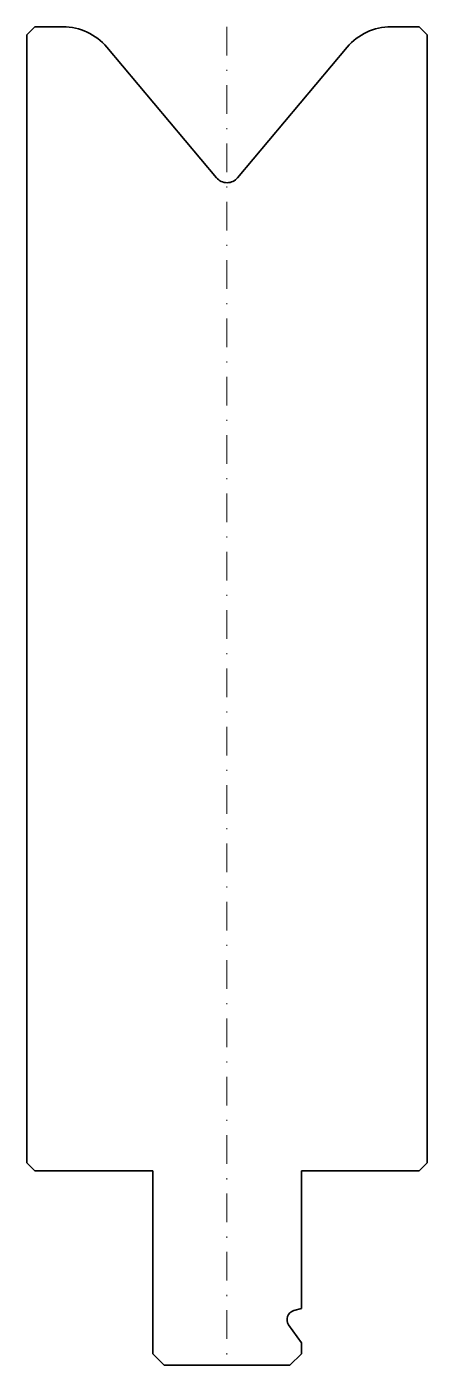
# Model space of a CAD drawing. Header units: millimetres. Extents: x -17 to 18, y -117 to 0.
import ezdxf

# ---------------------------------------------------------------- set-up
doc = ezdxf.new("R2010")
doc.units = ezdxf.units.MM
doc.header["$LTSCALE"] = 5
doc.linetypes.add('AUSGEZOGEN', pattern=[0])
doc.linetypes.add('DASHDOT', pattern=[1, 0.5, -0.25, 0, -0.25])
doc.layers.add('2', color=7, linetype='Continuous')
doc.layers.add('5', color=3, linetype='Continuous', true_color=0x00ff00)

msp = doc.modelspace()

# ---------------------------------------------------------------- linework, layer by layer
at = {"layer": '2', "color": 7, "linetype": 'AUSGEZOGEN', "lineweight": 35}
for p, q in [((-17.49, -0.7), (-16.79, 0)), ((-16.79, 0), (-14.33, 0)), ((14.34, 0), (16.81, 0)), ((16.81, 0), (17.51, -0.7)), ((-17.49, -99.3), (-17.49, -0.7)), ((17.51, -0.7), (17.51, -99.3)), ((-10.49, -1.79), (-0.91, -13.21)), ((0.93, -13.21), (10.51, -1.79)), ((-16.79, -100), (-17.49, -99.3)), ((17.51, -99.3), (16.81, -100)), ((-6.49, -100), (-16.79, -100)), ((-6.49, -116), (-6.49, -100)), ((16.81, -100), (6.51, -100)), ((6.51, -100), (6.51, -112.05)), ((6.51, -112.05), (5.84, -112.23)), ((5.39, -113.46), (6.51, -115.05)), ((6.51, -115.05), (6.51, -116)), ((-5.49, -117), (-6.49, -116)), ((5.51, -117), (-5.49, -117)), ((6.51, -116), (5.51, -117))]:
    msp.add_line(p, q, dxfattribs=at)
for centre, radius, start, end in [((14.34, -5), 5, 90, 140), ((-14.33, -5), 5, 40, 90), ((0.01, -12.43), 1.2, 220, 320), ((6.05, -113), 0.8, 105, 215)]:
    msp.add_arc(centre, radius, start, end, dxfattribs=at)
at = {"layer": '5', "color": 3, "linetype": 'DASHDOT', "lineweight": 18, "true_color": 0x00ff00}
msp.add_line((0, 0), (0, -117), dxfattribs=at)

doc.saveas('drawing.dxf')
